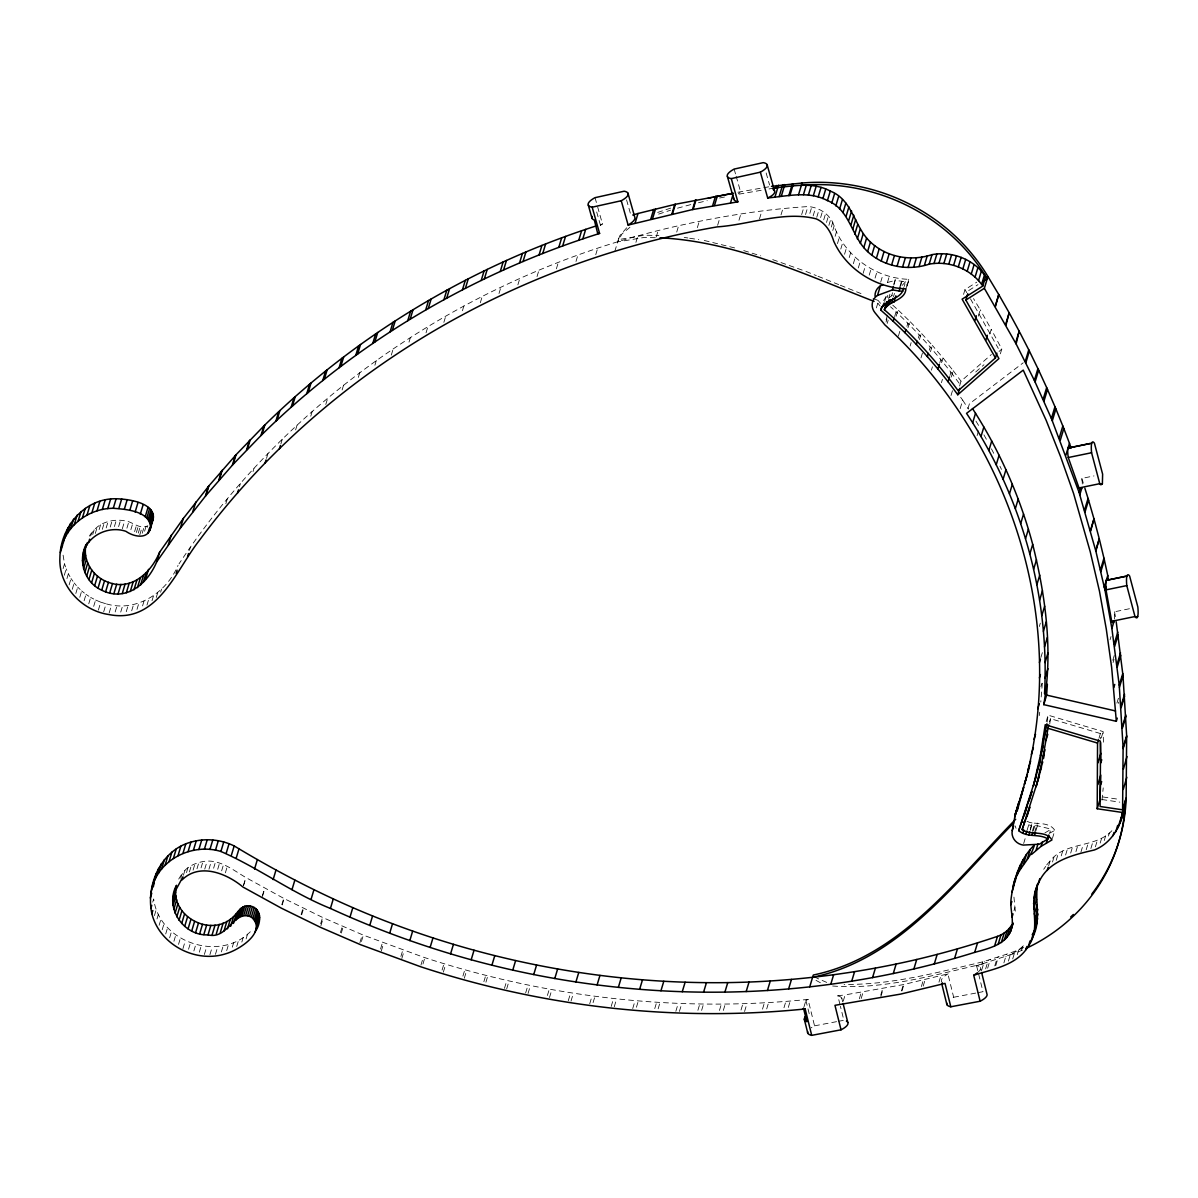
<?xml version="1.0" encoding="UTF-8"?>
<svg xmlns="http://www.w3.org/2000/svg" width="1198" height="1198" viewBox="0 0 1198 1198"><rect width="100%" height="100%" fill="white"/><g stroke="black" fill="none" stroke-linecap="round" stroke-linejoin="round"><path stroke-width="0.75" stroke-dasharray="5 3.75" d="M1101.995 800.144L1103.208 787.895M1042.305 683.249L1040.807 702.013M907.245 286.097L908.758 279.314C874.765 278.385 842.973 254.8 832.73 222.274C827.998 213.109 818.159 207.089 807.916 206.58C764.399 209.321 721.181 216.284 678.622 225.718C477.688 270.538 292.941 391.357 179.011 563.854M1047.142 722.05L1048.1 715.176L1103.178 731.604L1103.463 744.317M1049.733 724.011L1050.481 718.665L1100.408 733.55L1100.513 738.941M1039.25 715.61L1039.729 712.226M63.105 568.601L64.527 563.839L62.805 553.401M64.288 575.265L66.19 568.915L64.527 563.839M66.938 578.589L68.361 573.827L66.19 568.915M69.125 584.879L71.026 578.529L68.361 573.827M72.254 589.326L74.156 582.977L71.026 578.529M90.584 535.97C95.526 523.226 112.073 518.42 124.712 520.786C132.634 521.489 139.627 529.995 147.818 525.772L146.396 530.534M92.74 534.533L94.178 529.771M75.818 593.489L77.72 587.14L74.156 582.977M95.301 533.454L97.203 527.105M99.135 529.591L100.557 524.829M79.787 597.293L81.689 590.943L77.72 587.14M102.309 529.321L104.211 522.972M84.115 600.737L86.016 594.388L81.689 590.943M106.188 527.914L108.105 521.564M110.246 526.985L112.148 520.636M88.757 603.777L90.674 597.428L86.016 594.388M114.409 526.551L116.326 520.187M93.684 606.368L95.6 600.018L90.674 597.428M118.617 526.596L120.534 520.246M122.331 528.722L124.712 520.786M98.371 610.096L100.752 602.16L95.6 600.018M126.913 528.168L128.815 521.819M103.702 611.744L106.083 603.807C136.018 612.747 166.477 592.98 178.023 565.396M130.867 529.666L132.768 523.316M109.168 612.912L111.549 604.96M134.61 531.613L136.527 525.263M136.392 532.481L138.294 526.132M138.294 533.05L140.196 526.701M115.173 611.968L117.075 605.619M139.777 534.892L142.158 526.955M142.218 533.23L144.119 526.88M144.599 531.238L146.021 526.476M120.728 612.088L122.63 605.739M126.254 611.699L128.156 605.349M131.69 610.8L133.592 604.451M136.991 609.393L138.893 603.043M142.562 605.918L144 601.156M146.965 605.14L148.866 598.775M152.011 600.722L153.449 595.96M156.264 597.488L157.702 592.725M160.622 592.261L161.565 589.087M189.464 550.361L190.407 547.187M225.838 503.729L227.276 498.967M239.465 486.702L240.409 483.528M253.018 471.593L253.976 468.418M266.51 458.4L267.933 453.638M280.871 443.979L282.294 439.217M152.715 902.139L153.673 898.964C159.214 943.14 221.091 962.982 251.475 930.561M295.621 429.917L297.059 425.155M154.422 915.601L156.324 909.252M157.013 918.941L158.435 914.179M310.761 416.215L312.184 411.453M159.124 925.275L161.041 918.911M162.209 929.753L164.111 923.403M180.733 878.209C182.845 868.28 193.836 863.324 202.956 861.557C219.129 858.562 232.891 869.913 245.83 877.52L284.136 898.59L323.295 917.788L363.353 935.144L423.328 957.157C546.752 997.769 678.712 1012.624 808.021 999.402L814.55 1025.832A20.755 6.364 -13.9 0 0 811.181 1027.809M165.713 933.946L167.615 927.596M183.414 875.229L184.851 870.467M325.781 404.475L327.698 398.125M186.484 872.608L187.906 867.846M169.637 937.809L171.539 931.46M189.404 871.949L191.306 865.6M193.088 870.137L194.989 863.788M173.92 941.299L175.821 934.949M196.981 868.79L198.898 862.44M342.134 389.949L343.556 385.187M201.054 867.906L202.956 861.557M178.532 944.383L180.434 938.034M204.753 869.089L207.134 861.152M182.95 948.636L185.331 940.7M208.961 869.194L211.342 861.257M358.352 377.4L359.774 372.623M188.55 949.235L190.452 942.886M213.618 868.206L215.52 861.856M217.707 869.284L219.608 862.934M193.866 950.957L195.768 944.608M221.645 870.826L223.547 864.477M374.899 365.24L376.337 360.478M199.317 952.185L201.219 945.836M225.374 872.818L227.276 866.468M204.364 954.477L206.745 946.54M209.92 954.671L212.301 946.734M391.312 355.087L393.229 348.738M215.445 954.357L217.826 946.42M221.375 951.931L223.277 945.581M243.434 885.457L245.83 877.52M243.583 885.547L245.964 877.61M408.997 342.164L410.435 337.402M226.692 950.598L228.593 944.234M232.307 947.169L233.73 942.407M236.725 946.45L238.642 940.101M241.831 942.092L243.254 937.33M426.039 332.849L427.956 326.485M246.114 938.903L247.552 934.14M262.257 896.104L264.638 888.152M262.542 896.254L264.923 888.317M443.859 322.367L445.761 316.017M281.8 904.715L283.701 898.365M282.234 904.939L284.136 898.59M462.443 310.731L463.866 305.969M480.338 302.705L482.255 296.355M301.117 914.478L303.019 908.129M301.701 914.763L303.603 908.413M498.997 293.54L500.899 287.191M320.66 923.793L322.562 917.443M320.914 925.725L323.295 917.788M517.88 284.839L519.797 278.49M537.018 276.588L538.935 270.239M340.412 932.658L342.329 926.309M341.31 933.047L343.212 926.698M556.396 268.801L558.298 262.452M359.909 942.661L362.29 934.71M361.437 941.493L363.353 935.144M575.983 261.493L577.885 255.144M380.545 949.011L382.462 942.661M381.293 951.062L383.674 943.125M602.459 223.921A20.77 5.975 -19.9 0 0 600.438 225.224L602.459 223.921L597.008 204.663M595.765 254.65L597.667 248.3M400.896 956.498L402.798 950.149M401.809 958.58L404.19 950.643M626.719 227.8L619.875 235.602L618.333 239.645L644.509 235.212L658.9 235.482M614.799 251.445L618.947 237.608M635.913 242.385L637.815 236.036M420.947 965.094L423.328 957.157M422.969 964.016L424.871 957.666M656.234 236.979L658.151 230.63M442.092 970.051L443.994 963.701M443.335 972.162L445.716 964.225M676.72 232.068L678.622 225.718M462.907 976.115L464.824 969.766M464.315 978.227L466.696 970.275M697.356 227.65L699.258 221.301M483.872 981.686L485.774 975.337M485.924 982.21L487.826 975.861M717.632 225.299L720.013 217.362M504.463 988.365L506.844 980.428M506.694 988.874L509.075 980.937M738.971 220.282L740.873 213.933M525.652 992.962L528.033 985.026M759.472 218.934L761.853 210.998M528.048 993.456L530.429 985.52M781.006 214.921L782.923 208.557M547.396 995.493L549.313 989.144M549.493 997.545L551.874 989.608M801.672 214.562L804.053 206.625M568.286 1000.689L570.667 992.753M805.535 214.517L807.916 206.58M571.012 1001.124L573.393 993.187M809.848 213.364L811.75 207.014M813.143 215.895L815.524 207.958M816.751 217.302L819.133 209.365M820.615 217.557L822.532 211.207M823.73 219.818L825.632 213.469M589.716 1003.819L592.097 995.882M826.5 222.454L828.417 216.104M593.085 1002.606L595.002 996.257M828.881 225.419L830.798 219.069M831.307 227.051L832.73 222.274M832.775 230.465L834.212 225.703M835.111 236.335L836.548 231.573M837.477 243.598L839.379 237.249M611.19 1006.44L613.571 998.503M840.786 249.064L842.688 242.715M614.26 1006.769L616.641 998.832M844.545 254.261L846.462 247.896M849.217 257.57L850.655 252.793M853.35 263.71L855.252 257.36M632.724 1008.551L635.105 1000.615M636.438 1007.248L638.339 1000.899M858.307 267.918L860.224 261.568M863.144 273.324L865.525 265.387M869.224 275.136L871.126 268.786M654.752 1008.596L656.654 1002.247M875.079 278.086L876.981 271.736M658.151 1008.806L660.053 1002.456M880.68 282.174L883.061 274.237M873.028 298.407L878.179 300.473L877.505 302.765L880.051 305.909M876.367 307.901L877.805 303.139A12.774 11.965 16.7 0 1 876.397 301.027M887.419 282.593L889.335 276.244M884.648 301.447L886.071 296.685L888.062 294.483L887.104 297.658M888.976 297.389L889.934 294.214M893.828 284.121L895.73 277.771M675.852 1011.292L678.233 1003.355M893.813 285.154L895.25 280.392L905.583 281.74L904.161 286.502M891.611 295.906L892.57 292.731M886.071 319.911L887.493 315.149M893.409 296.73L894.532 293.405M679.416 1011.426L681.797 1003.49M887.194 323.415L888.152 320.24M899.833 286.741L902.214 278.805M900.537 286.217L901.974 281.455M894.651 316.542L896.074 311.779L890.533 306.793M896.119 316.257L898.021 309.908L892.615 305.041M905.898 288.838L908.758 279.314M898.38 336.144L899.893 331.082M697.895 1010.318L699.797 1003.969M701.624 1010.378L703.526 1004.029M906.901 326.38L907.844 323.205L896.074 311.779M907.964 327.743L909.866 321.393L898.021 309.908M910.136 346.027L911.139 342.658M918.282 338.136L919.24 334.961L907.844 323.205M919.42 339.588L921.322 333.224L909.866 321.393M719.459 1010.438L721.376 1004.089M723.352 1010.408L725.254 1004.059M920.977 357.947L922.49 352.886M929.274 350.235L930.217 347.061L919.24 334.961M930.457 351.748L932.358 345.398L921.322 333.224M931.415 370.167L932.418 366.798M741.008 1010.049L742.91 1003.699M744.572 1011.501L746.953 1003.565M939.831 362.665L940.789 359.49L930.217 347.061M941.568 362.65L942.991 357.888L932.358 345.398M963.551 294.394L964.974 289.631L976.759 282.159M941.433 382.701L942.437 379.332M949.984 375.393L950.927 372.219L940.789 359.49M951.287 377.041L953.204 370.691L942.991 357.888M762.512 1009.15L764.414 1002.801M766.705 1008.926L768.607 1002.576M951.017 395.535L952.53 390.473M978.317 316.167L980.219 309.818L973.51 298.572M959.598 385.966L961.021 381.189L991.405 354.473M960.167 408.638L962.698 400.192L960.661 397.287M783.971 1007.758L785.873 1001.408M989.818 334.092L991.24 329.33L980.219 309.818M788.314 1007.413L790.216 1001.064M967.984 408.593L969.407 403.831L1023.182 362.814M804.008 1006.769L806.149 999.626M1000.36 353.829L1001.783 349.067L991.24 329.33M977.089 435.623L978.601 430.561M843.212 1001.243L845.114 994.894L903.337 984.606L947.888 973.869L953.668 997.26A20.755 6.364 -13.9 0 0 950.299 999.222M859.34 998.788L861.242 992.438M861.197 998.488L863.099 992.139M880.755 995.074L882.656 988.724M880.889 996.541L883.27 988.605M901.435 990.956L903.337 984.606M902.049 990.836L903.951 984.486M921.382 986.523L923.284 980.174M923.209 986.089L925.111 979.739M1082.288 484.007A21.983 3.834 78.4 0 0 1082.228 481.296L1081.854 478.406L1093.969 475.92M1039.31 626.524L1040.313 623.155M938.962 982.195L940.864 975.846M1040.927 657.417L1042.44 652.356M1040.897 686.604L1041.916 683.219M1046.198 721.54L1048.1 715.176M1049.523 721.84L1050.481 718.665M832.64 986.014C883.255 989.803 933.002 975.262 981.881 964.18L982.57 961.904L1006.485 954.252A188.805 176.855 16.7 0 0 1024.829 947.019M981.686 970.095L984.277 961.47M1027.105 830.259L1029.486 822.322L1027.015 821.289M985.655 968.853L988.245 960.212M1023.676 843.482L1025.578 837.132M987.646 968.224L990.237 959.583M1030.19 829.315L1032.092 822.966C1039.804 823.73 1050.287 822.906 1054.824 830.394L1051.979 839.918M1030.25 830.364L1031.688 825.602L1037.438 825.766L1049.807 828.821L1050.766 829.45L1049.822 832.625M1032.377 831.157L1034.758 823.221M1033.365 830.663L1034.802 825.901M1034.563 832.61L1037.423 823.086M994.789 965.917L997.38 957.277M1036 830.528L1037.438 825.766M995.778 965.588L998.368 956.962M1013.987 910.675L1014.931 907.5L1013.763 895.131M1003.894 962.878L1006.485 954.252M1008.402 961.096L1010.318 954.746L1018.644 949.954L1025.788 943.695M1012.714 958.894L1014.616 952.545M1110.082 639.717L1111.025 636.542M1017.222 954.716L1018.644 949.954M1021.43 950.164L1022.388 946.989M1048.669 865.69L1050.107 860.928C1066.025 840.697 1096.365 848.798 1112.867 829.645M1052.503 862.006L1053.926 857.244M1112.807 660.278L1114.23 655.516M1113.077 662.554L1114.02 659.379M1056.232 860.314L1058.134 853.964M1061.248 855.866L1062.671 851.104M1098.97 738.312L1100.408 733.55M1065.606 855.028L1067.508 848.678M1101.276 737.953L1103.178 731.604M1070.683 853.081L1072.584 846.731M1116.925 703.121L1118.363 698.359L1118.662 703.391M1075.954 851.613L1077.856 845.264M1080.896 852.242L1083.277 844.305M1086.197 849.801L1088.098 843.452M1090.884 848.513L1092.786 842.164M1095.406 846.791L1097.308 840.442M1100.183 843.063L1101.621 838.3M1104.242 840.547L1105.664 835.77M1108.479 836.054L1109.423 832.88M886.026 322.097L887.014 318.893M908.668 281.335L906.856 284.959M178.712 879.092L182.171 873.447M905.583 281.74L901.585 285.993M883.585 300.563L886.071 296.685M89.326 536.105L91.527 532.796M1043.713 869.284L1045.689 866.394M1046.678 864.941L1050.107 860.928M888.392 298.317L894.367 293.555M975.726 371.979L983.962 364.746M999.042 351.478L1001.783 349.067M629.953 227.276L621.987 233.939L617.659 241.921L643.835 237.504L656.414 237.728M1044.926 832.895L1050.766 829.45M968.718 290.53L977.972 284.66M1049.223 833.404L1054.824 830.394M977.029 973.031A20.695 5.99 -19.3 0 0 976.58 965.738L1010.318 954.746M657.657 212.435L671.269 207.913M658.63 214.098L670.581 210.204M677.514 208.182L691.441 204.409M887.493 282.488L895.25 280.392M981.881 964.18L983.588 963.746M982.57 961.904C937.121 972.491 891.102 985.041 844.111 984.412M698.479 202.747L707.254 200.665M1114.41 619.081A21.953 3.295 82.7 0 0 1114.544 611.789L1130.672 608.479M737.938 192.219L769.7 186.663M719.594 198.014L724.895 196.951M739.016 194.151L761.958 190.153M953.668 997.26L975.666 993.097M977.493 992.753L982.989 991.704A20.755 6.364 -13.9 0 1 985.52 992.558M814.55 1025.832L836.548 1021.669M838.375 1021.325L843.871 1020.292L840.412 1006.29M769.011 188.955L772.545 188.356M839.978 1004.538L837.821 995.778L845.114 994.894M1102.954 796.97L1120.265 799.53M1101.861 799.5L1119.816 802.151M684.208 237.414L687.862 237.968M689.674 238.237L698.778 239.63M704.244 240.469L736.95 248.48M1029.486 822.322L1032.092 822.966M1028.648 824.853L1031.688 825.602M743.748 250.592L760.76 255.863M100.752 602.16L106.083 603.807M826.725 982.405L816.692 978.077M772.725 259.637L804.217 270.823M805.969 271.437L816.287 275.585M818.009 276.274L838.645 284.57M840.367 285.274L860.988 293.57M816.003 980.353L820.495 982.809M878.179 300.473L880.5 303.334M953.204 370.691L961.021 381.189M950.927 372.219L960.646 385.247M962.698 400.192L968.493 409.102M975.966 421.127L979.62 427.177M964.974 289.631L966.801 292.686M970.455 298.796L998.308 348.408M983.932 434.874L987.377 441.029M991.435 448.846L993.861 453.533M999.956 466.202L1001.468 469.376M766.151 172.961L769.565 185.001M734.149 169.083L735.662 174.444M736.171 176.241L740.723 192.324A20.695 6.544 -10.4 0 0 738.327 193.507M626.569 199.901L631.002 215.55M595.032 197.67L596.514 202.911M600.438 225.224L596.694 211.986A20.755 6.185 -16.8 0 0 596.215 212.301M1082.528 480.308L1083.292 483.168M980.368 967.445L981.237 970.964M976.565 965.738L982.989 991.704M841.79 998.219L842.643 1001.678M805.91 1000.405L809.204 1013.748A20.755 6.409 -12.9 0 0 808.725 1014.032M1114.544 611.789L1115.413 616.656M1014.931 907.5L1015.335 911.154M1022.508 950.044A188.805 176.855 16.7 0 1 1005.796 956.528M942.826 982.719A20.695 5.99 -19.3 0 1 948.157 973.779M837.821 995.778A20.725 6.574 -9.8 0 1 840.756 1001.693M806.074 1000.39A20.725 6.574 -9.8 0 1 808.171 999.372M1081.854 478.406A21.983 4.343 74 0 1 1082.228 481.296M1016.069 828.312A12.774 11.965 16.7 0 1 1015.23 825.961"/><path stroke-width="1.5" d="M151.996 887.658C159.394 858.741 193.178 842.883 220.896 851.479C258.528 867.831 292.087 893.064 330.423 908.443C375.858 929.319 422.984 946.48 471.188 959.763C581.015 989.848 696.502 999.327 809.728 986.853C865.645 980.638 920.977 969.137 974.693 952.38C989.189 948.307 1010.378 943.874 1011.741 925.051C1008.491 930.352 1003.34 934.335 997.485 936.357C970.934 945.327 943.979 953.024 916.725 959.478C861.706 972.312 805.475 979.829 749.035 982.046C627.887 986.673 505.945 966.561 392.54 923.718C337.357 903.022 284.585 876.382 234.179 845.938C220.866 839.424 205.157 837.941 190.916 842.134C161.131 850.161 145.557 885.008 151.876 913.685C159.529 944.743 195.663 963.477 225.748 953.773C238.896 950.089 267.948 931.745 251.325 917.069C233.565 908.997 228.219 939.996 208.018 934.859C183.369 936.012 164.485 907.755 176.316 885.607M946.809 1003.055A20.755 6.364 -13.9 0 0 950.808 1006.784L980.129 1001.229L973.719 975.262C993.427 968.912 1017.312 965.348 1028.603 945.716C1042.17 926.803 1027.165 903.022 1038.352 883.42C1047.861 860.583 1073.019 854.953 1094.448 849.966C1113.466 842.404 1122.9 822.157 1125.207 802.945L1122.271 812.454L1097.203 808.755L1097.548 743.074L1098.491 739.9M1116.207 621.807L1122.975 675.507L1126.659 735.782L1126.15 798.003L1122.601 809.818L1100.093 806.494L1100.603 742.535M771.467 186.364L802.046 183.024A188.805 176.855 16.7 0 1 987.916 276.498L984.367 288.314L1016.114 343.916L1034.383 380.425L1051.41 418.521L1078.979 492.123L1095.87 551.17L1104.975 590.195L1111.879 628.471L1119.246 685.316L1123.11 747.597L1122.601 809.818M883.211 284.525L880.365 285.888L877.505 295.427A12.774 11.965 16.7 0 0 874.944 312.663L883.959 323.745A12.774 11.965 16.7 0 1 884.648 324.673C1008.971 438.064 1070.383 620.414 1024.41 784.346L1027.435 774.222L1014.886 816.063A12.774 11.965 16.7 0 1 1014.751 817.156L1012.235 830.618A12.774 11.965 16.7 0 0 1023.197 845.084L1039.31 844.216L1047.906 838.974L1048.864 835.8M1044.521 693.807C1049.822 595.092 1021.145 495.523 966.546 413.355L1023.242 370.122L1046.183 420.363L1060.589 456.708L1073.558 493.441L1090.225 551.679L1099.45 591.108L1106.293 629.115L1111.639 667.316L1116.326 721.316L1043.757 704.634C1053.117 651.637 1045.674 596.439 1032.706 544.401C1019.887 496.331 999.476 450.313 972.476 408.533M1008.881 934.575C1016.144 923.538 1009.375 910.495 1011.127 898.485C1013.628 879.033 1020.142 859.071 1034.353 844.964C1030.639 860.164 1015.53 870.018 1013.194 886.325M1121.253 819.013L1122.271 812.454M886.715 301.761L884.334 309.698C911.828 333.883 936.566 361.167 958.16 390.728L995.448 357.932L962.114 299.156L982.809 286.037C971.264 269.041 949.265 260.355 929.169 264.159C908.249 271.122 883.795 266.899 867.592 251.58C851.299 236.68 850.176 209.5 827.429 200.605C808.86 190.617 787.475 196.128 767.678 197.955L760.371 172.168A20.755 6.245 -15.8 0 0 763.231 162.643L734.149 169.083A20.755 6.245 -15.8 0 0 731.289 178.622L737.863 201.848L692.519 209.56L628.141 225.074L621.253 200.74A20.755 6.245 -15.8 0 0 624.113 191.216L595.032 197.67A20.755 6.245 -15.8 0 0 592.171 207.194L599.599 233.445C473.495 272.979 356.345 341.774 261.988 434.5L233.161 464.3L205.981 495.478L180.509 527.944L156.743 561.757C147.564 583.935 126.015 602.294 101.71 590.21C84.714 582.647 77.57 560.859 86.136 544.431M595.676 226.078C472.147 265.926 357.513 333.928 264.848 424.976L236.021 454.776L208.841 485.954L183.369 518.42L159.604 552.233C151.352 572.225 131.451 591.258 108.464 582.318C93.294 577.331 82.273 560.664 86.061 544.716M1043.757 704.634L1046.618 695.11L1047.381 684.283M256.087 930.232C261.224 922.535 261.748 908.279 250.517 906.092C240.633 903.517 237.114 915.032 230.345 919.315C207.404 936.881 169.098 914.149 176.525 885.307M1032.586 937.255C1041.841 920.199 1034.368 901.555 1037.738 883.735M1017.716 806.808L1018.225 804.187M152.011 522.043C159.109 503.205 128.92 499.027 116.131 498.757C84.534 498.083 60.259 527.225 59.9 557.669C58.417 585.597 81.599 610.591 108.689 614.499C157.417 624.398 175.612 570.458 199.407 540.343C322.651 373.626 513.717 262.092 717.153 226.886C749.634 224.73 784.031 210.548 816.272 218.89C825.482 222.858 830.858 231.873 833.688 241.097C846.102 269.086 875.498 287.82 905.898 288.838C905.314 300.488 889.201 300.593 884.334 309.698M153.359 886.715L154.856 878.134M1046.902 723.772L1040.014 761.269L1033.395 785.933L1040.388 755.534L1045.24 724.715L1100.318 741.128L1100.797 762.931L1101.756 759.757M1041.511 767.005L1036.135 786.667L1043.173 756.118L1048.564 725.015M1016.982 811.001L1017.926 805.85L1014.946 815.359M1017.297 810.582L1023.691 787.296L1020.142 799.111M1017.701 807.093L1014.751 817.156M1102.385 483.707L1102.624 474.153L1094.418 443.215A21.983 3.834 78.4 0 0 1091.573 452.739L1099.764 483.678L1100.887 484.846L1102.385 483.707L1101.187 483.947M63.254 542.934L65.875 532.811M1043.503 758.529L1044.222 755.114M1014.751 882.836L1017.881 870.916M1027.944 772.53L1029.606 765.911M1047.906 838.974C1038.995 833.269 1027.045 837.971 1018.719 830.663L1036.24 776.409M1038.98 777.143L1022.149 829.615C1030.969 835.86 1045.689 829.72 1051.979 839.918L1041.062 846.372L1031.493 854.488M982.809 286.037L985.595 276.543C974.214 259.457 952.066 250.861 932.029 254.635C911.109 261.598 886.655 257.375 870.452 242.056C854.159 227.156 853.021 199.976 830.289 191.081C812.903 181.587 792.821 186.199 774.178 187.951M83.456 552.952C87.888 535.057 109.033 525.488 125.955 531.343C133.263 536.569 147.668 540.028 150.544 528.153C150.693 510.962 126 509.3 113.286 508.281C89.985 508.296 67.103 524.32 61.442 547.321M60.394 552.458L62.775 544.521M65.096 537.543L67.957 528.004M67.687 532.975L70.532 523.436M70.727 528.677L73.587 519.153M74.231 524.709L77.091 515.185M78.125 521.1L80.985 511.576M82.407 517.88L85.253 508.356M87.005 515.095L89.865 505.571M91.887 512.759L94.747 503.235M82.692 556.845L85.552 547.321M86.466 545.629L87.409 542.454M97.008 510.887L99.868 501.363M82.452 560.814L85.313 551.29M88.682 542.32L89.625 539.145M82.737 564.797L85.597 555.273M83.546 568.736L86.406 559.211M102.309 509.509L105.169 499.985M84.848 572.569L87.709 563.03M86.645 576.223L89.506 566.699M107.76 508.641L110.605 499.117M88.907 579.667L91.767 570.143M113.286 508.281L116.131 498.757M91.587 582.827L94.432 573.303M94.642 585.672L97.502 576.148M118.842 508.446L121.687 498.922M98.026 588.143L100.887 578.619M124.367 509.12L127.228 499.596M101.71 590.21L104.57 580.686M129.818 510.318L132.678 500.794M105.619 591.842L108.464 582.318M109.677 593.01L112.537 583.486M135.149 511.995L138.01 502.471M113.855 593.684L116.715 584.16M140.286 514.167L143.146 504.643M118.063 593.879L120.923 584.354M122.241 593.579L125.101 584.055M145.198 516.787L148.058 507.263M146.8 517.925L149.66 508.401M148.178 519.303L151.038 509.779M126.329 592.785L129.189 583.261M149.286 520.89L152.146 511.366M150.094 522.613L152.955 513.088M130.268 591.513L133.128 581.988M147.998 533.05L149.436 528.288M150.589 524.439L153.449 514.915M149.151 531.583L153.584 516.772M150.005 529.92L153.389 518.629M133.996 589.775L136.857 580.251M137.456 587.619L140.301 578.095M140.57 585.058L143.431 575.534M143.326 582.138L146.186 572.614M145.662 578.904L148.522 569.379M156.743 561.757L159.678 552.113M168.259 544.895L171.299 535.117M180.239 528.318L183.369 518.42M192.638 512.04L195.888 502.022M176.151 573.378L177.109 570.203M205.487 496.077L208.347 486.538M187.562 556.711L188.505 553.536M205.981 495.478L208.841 485.954M218.755 480.413L221.6 470.889M219.354 479.724L222.214 470.2M232.427 465.094L235.287 455.569M233.161 464.3L236.021 454.776M246.518 450.119L249.379 440.594M247.372 449.22L250.232 439.696M237.548 493.052L238.507 489.877M260.999 435.473L263.859 425.949M261.988 434.5L264.848 424.976M275.869 421.187L278.73 411.663M277.008 420.139L279.868 410.615M265.072 463.162L266.031 459.987M291.129 407.275L293.989 397.751M279.448 448.741L280.392 445.566M292.402 406.137L295.262 396.613M153.629 882.686L156.489 873.162M150.888 892.765L153.748 883.24M155.785 877.909L158.645 868.385M150.319 897.976L151.742 893.214M158.435 873.387L161.296 863.848M161.55 869.134L164.411 859.61M150.813 908.488L151.772 905.314M165.099 865.211L167.945 855.686M306.748 393.723L309.608 384.199M308.171 392.525L311.031 383.001M151.876 913.685L152.835 910.51M169.053 861.647L171.898 852.122M173.366 858.487L176.226 848.963M178.008 855.746L180.853 846.222M322.741 380.56L325.601 371.036M324.314 379.302L327.174 369.778M182.92 853.47L185.78 843.946M173.126 897.422L176.211 886.625M172.841 901.39L175.702 891.866M188.071 851.658L190.916 842.134M173.066 905.374L175.926 895.849M173.935 893.543L182.95 876.816M173.83 909.312L176.675 899.788M193.387 850.355L196.247 840.831M175.088 913.161L177.933 903.636M339.079 367.786L341.939 358.262M340.816 366.468L343.676 356.944M176.825 916.844L179.685 907.32M198.853 849.547L201.713 840.023M179.041 920.304L181.901 910.78M181.677 923.508L184.537 913.984M204.379 849.262L207.239 839.738M355.761 355.402L358.621 345.878M184.687 926.383L187.547 916.859M357.663 354.039L360.508 344.515M209.935 849.487L212.795 839.963M188.056 928.899L190.916 919.375M215.46 850.236L218.321 840.711M191.71 931.011L194.57 921.472M195.588 932.673L198.449 923.149M372.773 343.437L375.633 333.913M220.896 851.479L223.756 841.954M374.839 342.029L377.699 332.49M199.647 933.886L202.492 924.362M226.212 853.231L229.058 843.706M203.81 934.62L206.655 925.096M231.319 855.462L234.179 845.938M208.018 934.859L210.863 925.335M390.099 331.876L392.959 322.337M392.345 330.423L395.205 320.899M212.196 934.605L215.056 925.081M236.201 858.142L239.061 848.618M216.299 933.871L219.159 924.347M220.267 932.643L223.127 923.119M224.011 930.966L226.871 921.427M407.754 320.72L410.615 311.195M410.165 319.252L413.011 309.728M227.5 928.839L230.345 919.315M230.66 926.324L233.52 916.799M233.445 923.433L236.306 913.909M235.826 920.229L238.687 910.705M236.994 918.761L239.84 909.237M238.402 917.503L241.262 907.979M240.034 916.515L242.894 906.991M254.53 869.074L257.39 859.55M241.831 915.826L244.692 906.302M243.748 915.437L246.593 905.913M425.694 309.997L428.555 300.473M245.71 915.362L248.57 905.838M428.285 308.515L431.145 298.976M247.672 915.631L250.517 906.092M249.558 916.2L252.419 906.676M251.325 917.069L254.186 907.545M252.928 918.222L255.788 908.698M254.305 919.6L257.151 910.076M255.399 921.187L258.259 911.663M256.207 922.924L259.067 913.385M443.934 299.71L446.794 290.186M256.686 924.736L259.547 915.212M255.234 931.879L259.681 917.084M446.689 298.212L449.55 288.688M273.144 879.572L275.989 870.048M462.443 289.856L465.303 280.332M465.393 288.344L468.253 278.82M291.998 889.635L294.858 880.111M481.222 280.452L484.082 270.928M484.351 278.939L487.212 269.415M311.091 899.264L313.951 889.74M500.27 271.497L503.13 261.973M503.579 269.999L506.44 260.475M519.543 262.991L522.403 253.467M523.047 261.508L525.907 251.984M330.423 908.443L333.284 898.919M539.055 254.949L541.915 245.425M542.754 253.497L545.614 243.973M349.981 917.174L352.826 907.65M558.792 247.372L561.652 237.848M562.671 245.949L565.531 236.425M369.733 925.44L372.593 915.916M578.739 240.274L581.599 230.735M582.812 238.881L585.672 229.357M597.817 233.969L594.313 219.938A20.755 6.185 -16.8 0 1 592.516 218.994A20.755 6.17 -16.9 0 1 592.126 216.344M389.679 933.257L392.54 923.718M409.821 940.595L412.666 931.071M635.135 223.023L637.995 213.499L675.373 204.274L733.431 193.282M430.112 947.453L432.972 937.929M650.828 218.949L653.689 209.41M652.64 218.485L655.501 208.961M671.913 213.933L674.759 204.409M450.583 953.848L453.443 944.324M672.512 213.798L675.373 204.274M692.519 209.56L695.379 200.036M693.133 209.44L695.993 199.916M471.188 959.763L474.034 950.224M712.63 205.786L715.491 196.247M714.487 205.457L717.347 195.933M491.914 965.184L494.774 955.66M730.57 202.806L732.951 194.87M512.774 970.11L515.619 960.586M533.724 974.558L536.584 965.034M772.545 188.356L776.079 187.757L776.753 185.465M774.971 197.011L778.52 185.196M779.164 196.577L782.698 184.762M781.261 196.367L784.795 184.552M788.823 195.648L792.372 183.833M554.779 978.511L557.639 968.987M789.871 195.559L793.42 183.743M798.512 194.825L802.046 183.024M803.454 194.66L806.314 185.136M808.425 194.96L811.271 185.435M575.909 981.971L578.769 972.447M813.337 195.708L816.197 186.184M818.189 196.921L821.034 187.397M822.891 198.554L825.751 189.029M827.429 200.605L830.289 191.081M597.098 984.936L599.958 975.412M831.756 203.076L834.602 193.552M835.815 205.906L838.66 196.382M839.573 209.096L842.434 199.572M843.003 212.615L845.863 203.091M846.058 216.419L848.918 206.895M618.348 987.392L621.208 977.868M848.738 220.462L851.583 210.938M850.984 224.73L853.83 215.206M852.781 229.162L855.642 219.638M854.803 234.134L857.663 224.595M857.319 238.896L860.179 229.372M860.314 243.419L863.174 233.895M639.627 989.338L642.487 979.814M863.758 247.672L866.603 238.132M867.592 251.58L870.452 242.056M871.815 255.144L874.675 245.62M876.382 258.304L879.227 248.765M660.937 990.806L663.797 981.267M881.219 261.029L884.079 251.505M886.31 263.305L889.171 253.781M891.582 265.102L894.442 255.578M967.759 293.705L965.858 300.054L998.922 358.591L957.786 394.771C935.353 363.803 909.552 335.245 880.74 310.087L881.683 306.913M880.74 310.087L884.169 303.034M897.017 266.405L899.863 256.881M885.532 307.841L887.433 301.492M887.239 305.954L889.141 299.605M877.505 295.427L892.39 289.916L893.334 286.741M682.261 991.749L685.121 982.225M889.245 304.352L890.668 299.59M891.507 303.079L892.929 298.317M902.528 267.214L905.389 257.69M893.963 302.181L895.864 295.816M892.39 289.916L899.114 290.979L900.057 287.805M908.084 267.498L910.929 257.974M893.214 321.304L894.172 318.129M883.211 306.209C888.751 298.871 901.824 298.347 903.681 288.089M913.61 267.274L916.47 257.75M919.076 266.525L921.936 257.001M703.585 992.199L706.446 982.674M924.422 265.282L927.267 255.758M904.999 332.73L905.943 329.555M929.169 264.159L932.029 254.635M934.021 263.5L936.881 253.976M938.933 263.275L941.793 253.751M916.38 344.485L917.324 341.31M724.895 992.139L727.755 982.615M943.874 263.515L946.734 253.991M948.786 264.204L951.631 254.68M953.608 265.327L956.468 255.803M927.357 356.6L928.315 353.41M958.31 266.899L961.17 257.375M962.863 268.891L965.708 259.367M746.174 991.57L749.035 982.046M937.929 369.014L939.367 364.252M967.19 271.272L970.051 261.748M971.264 274.043L974.124 264.518M975.067 277.157L977.927 267.633M948.082 381.743L949.505 376.981M978.526 280.602L981.387 271.077M767.424 990.506L770.284 980.982M981.641 284.33L984.501 274.806M974.887 320.555L976.325 315.793M957.786 394.771L959.688 388.422M788.613 988.934L791.474 979.41M995.209 306.344L998.743 294.528L987.916 276.498M995.373 306.643L998.743 294.528M985.894 340.022L987.317 335.26M972.671 422.774L975.531 413.235M995.448 357.932L996.886 353.17M1005.631 324.583L1009.165 312.768L998.922 294.828M1005.961 325.182L1009.165 312.768M809.728 986.853L813.277 975.037C900.267 956.888 956.873 879.047 1015.694 819.252M181.991 879.991C199.527 862.38 226.796 873.417 242.969 887.044L281.275 908.114L320.435 927.312L360.493 944.668L420.468 966.681C543.293 1007.129 674.579 1021.954 803.289 1009.15L803.529 1008.357A20.77 6.589 -9.8 0 0 805.161 1008.926L811.705 1035.357L841.026 1029.816A20.755 6.364 -13.9 0 0 846.402 1021.13M805.221 1016.877L804.397 1019.663L807.796 1033.23M804.996 1020.606L805.999 1017.282M980.997 436.536L983.858 427.012M803.529 1008.357L806.823 1021.699A20.755 6.409 -12.9 0 1 805.835 1021.235L806.823 1017.926M1015.634 343.002L1019.169 331.202L1009.495 313.367M1016.114 343.916L1019.169 331.202M988.859 450.553L991.704 441.029M830.768 984.277L833.628 974.753M1025.218 361.631L1028.768 349.816L1019.648 332.101M1025.832 362.844L1029.367 351.044L1028.768 349.816M996.227 464.779L999.072 455.255M851.718 981.207L854.578 971.683M1003.1 479.215L1005.961 469.691M1034.383 380.425L1037.917 368.61L1029.367 351.044M1035.102 381.967L1038.651 370.152L1037.917 368.61M1009.48 493.831L1012.325 484.306M1043.114 399.398L1046.663 387.583L1038.651 370.152M1043.952 401.255L1047.486 389.455L1046.663 387.583M872.548 977.628L875.409 968.104M1015.35 508.641L1018.195 499.117M1051.41 418.521L1054.959 406.706L1047.486 389.455M1020.696 523.601L1023.556 514.077M1052.338 420.723L1055.887 408.907L1054.959 406.706M893.274 973.57L896.134 964.031M1025.533 538.696L1028.393 529.172M1059.287 437.809L1062.821 425.994L1055.887 408.907M1060.275 440.325L1063.824 428.525L1062.821 425.994M1029.846 553.925L1032.706 544.401M1065.92 455.105L1069.47 443.305L1063.824 428.525M913.864 969.002L916.725 959.478M1033.634 569.26L1036.495 559.721M1036.884 584.684L1039.744 575.145M1039.609 600.183L1042.47 590.659M934.305 963.941L937.165 954.417M1041.781 615.742L1044.641 606.203M1078.979 492.123L1079.967 488.844A21.983 3.834 78.4 0 0 1081.839 487.99L1079.742 494.984M1043.413 631.331L1046.273 621.807M1084.504 510.258L1088.054 498.443L1084.879 488.26M1039.415 662.479L1040.418 659.11M1044.506 646.965L1047.366 637.426M1085.029 511.995L1088.578 500.18L1088.054 498.443M954.581 958.415L957.442 948.891M1039.415 677.933L1040.418 674.549M1045.06 662.584L1047.921 653.06M1045.06 678.203L1047.921 668.679M1090.42 530.654L1093.969 518.854L1088.578 500.18M1090.584 531.238L1093.969 518.854M1037.797 708.722L1039.31 703.66M1034.039 739.271L1035.551 734.209M1031.358 754.411L1033.38 747.657M1028.139 769.445L1030.669 761M1015.365 813.712L1018.914 801.911M1014.886 816.063L1016.323 811.301M1016.803 809.713L1017.746 806.539M974.693 952.38L977.553 942.856M1095.721 550.586L1099.255 538.771L1094.133 519.438M1095.87 551.17L1099.255 538.771M1012.235 830.618L1013.673 825.856M1043.084 740.169L1045.944 730.645M1040.388 755.534L1043.248 746.01M1018.719 830.663L1031.957 791.384L1029.097 800.923M1045.884 740.664L1047.786 734.314M1037.154 770.793L1040.014 761.269M1024.275 815.748L1027.135 806.224M1043.173 756.118L1045.075 749.768M1022.149 829.615L1029.816 807.138L1026.971 816.662M1039.924 771.452L1042.769 761.928M1100.408 570.023L1103.957 558.208L1099.405 539.37M1100.812 571.79L1104.361 559.975L1103.957 558.208M1022.897 833.179L1023.841 830.004M1025.788 834.377L1026.746 831.202M994.625 945.881L997.485 936.357M1011.891 892.36L1014.272 884.424M1028.827 835.126L1029.786 831.951M1017.372 874.735L1020.217 865.211M1104.227 587.334L1107.761 575.519L1104.361 559.975M1020.202 869.254L1023.062 859.73M998.114 944.428L1000.974 934.904M1104.975 590.195L1105.964 586.93A21.983 3.834 78.4 0 1 1108.225 579.368L1107.761 575.519M1010.902 904.67L1011.861 901.495M1023.526 864.028L1026.372 854.503M1031.942 835.425L1032.886 832.251M1001.333 942.541L1004.194 933.017M1027.285 859.086L1030.145 849.562M1034.578 835.291L1035.521 832.116M1004.238 940.235L1007.099 930.711M1012.07 917.024L1013.029 913.849M1006.769 937.57L1009.629 928.046M1010.543 931.34L1012.924 923.403M1011.696 927.896L1013.134 923.134M1036.09 850.236L1037.992 843.886M1041.062 846.372L1042.5 841.61M1046.363 842.928L1048.744 834.991M1111.879 628.471L1114.005 621.358M1034.877 893.259L1037.782 883.48M1033.934 898.41L1036.779 888.871M1038.352 883.42L1039.789 878.643M1033.515 903.621L1036.375 894.097M1033.664 908.878L1036.525 899.354M1114.245 643.925L1117.779 632.11M1047.247 870.452L1048.19 867.277M1034.338 914.119L1037.198 904.595M1114.619 646.576L1118.168 634.76M1034.952 918.806L1037.812 909.282M1025.967 949.61L1026.911 946.435M1035.087 923.508L1037.947 913.969M1028.603 945.716L1030.025 940.954M1034.728 928.18L1037.588 918.641M1030.819 941.583L1035.446 927.731M1033.889 932.778L1036.749 923.254M1116.985 664.605L1120.534 652.79M1117.255 666.927L1120.804 655.126M1113.811 687.592L1114.754 684.417M1119.246 685.316L1122.781 673.516M1119.441 687.323L1122.975 675.507M1097.967 762.856L1100.827 753.332M1116.326 721.316L1117.27 718.126M1121.014 706.071L1124.563 694.256M1097.892 784.585L1100.752 775.061L1100.063 799.231L1097.203 808.755M1121.133 707.733L1124.682 695.918M1100.722 784.735L1101.666 781.56M1122.301 726.827L1125.85 715.011M1122.376 728.159L1125.91 716.344M1123.11 747.597L1126.659 735.782M1123.14 748.585L1126.674 736.785M1123.425 769.011L1126.974 756.537M1123.26 789.422L1126.809 777.277M1113.077 835.62L1114.035 832.445M1115.757 831.786L1117.674 825.437M1118.034 827.713L1120.415 819.776M1122.167 814.445L1125.027 804.921M1119.86 823.445L1124.098 809.489M259.487 918.926L258.079 922.355M1120.894 818.189L1122.721 813.921M1032.197 934.814L1033.664 932.059M1013.763 822.891C955.39 882.342 898.964 959.343 812.588 977.328M982.6 281.725L987.227 278.79A188.805 176.855 16.7 0 0 801.357 185.301M965.858 300.054L984.367 288.314M632.754 215.041L637.995 213.499M707.943 198.374L711.462 197.535M592.171 207.194L621.253 200.74M731.289 178.622L760.371 172.168M1125.656 576.298L1106.323 580.356L1126.944 576.058M1091.722 443.2L1068.017 448.127M1068.062 447.992L1090.255 443.485M1079.967 488.844A21.983 4.343 74 0 1 1079.009 487.945L1068.272 457.531L1091.573 452.739M1079.009 487.945L1099.764 483.678M1111.684 621.313L1134.985 616.536A21.983 3.834 78.4 0 0 1137.845 607.012L1129.639 576.073A21.983 3.834 78.4 0 0 1126.779 585.597L1106.024 589.865L1111.684 621.313A21.953 3.295 82.7 0 0 1113.975 621.492M713.214 197.131L732.637 193.267M1136.198 616.85L1137.681 616.551M776.079 187.757L777.831 187.487M803.289 1009.15L805.161 1008.926M660.008 237.803C735.168 241.472 805.011 274.537 874.061 301.387M899.114 290.979L902.738 291.264M1046.618 695.11L1115.548 710.953M1047.621 728.189L1097.548 743.074M1021.58 821.139L1024.365 822.816M1069.47 443.305L1071.132 448.007A21.953 4.343 74 0 0 1068.272 457.531M767.094 164.62L774.507 190.826M727.441 176.645L733.895 199.452M627.977 193.192L634.775 217.212A20.725 5.96 -19.9 0 1 628.141 225.074M588.323 205.217L591.932 218.111M1126.779 585.597L1134.985 616.536M981.671 972.716L986.897 993.831A20.755 6.364 -13.9 0 1 980.129 1001.229M950.808 1006.784L945.027 983.393L900.477 994.13L834.961 1005.317L841.026 1029.816M941.673 983.453L946.914 1004.658M843.078 1003.415L847.78 1022.403M811.705 1035.357A20.755 6.364 -13.9 0 1 807.692 1031.628M977.029 973.031A20.695 5.99 -19.3 0 1 973.719 975.262M1125.461 800.294A188.805 176.855 16.7 0 1 1025.773 948.561M805.835 1021.235A20.755 6.424 -12.8 0 1 805.595 1016.458M875.034 296.28A12.774 11.965 16.7 0 1 880.365 285.888M1106.053 590.06A21.953 3.295 82.7 0 1 1105.994 587.125M1126.15 798.003A188.805 176.855 16.7 0 1 1091.812 894.037M1073.378 914.478A188.805 176.855 16.7 0 1 1070.668 916.979M773.114 189.449A20.695 6.544 -10.4 0 1 767.678 197.955M737.863 201.848A20.695 6.544 -10.4 0 1 733.76 197.805M599.599 233.445A20.77 5.975 -19.9 0 1 598.057 233.191"/></g></svg>
